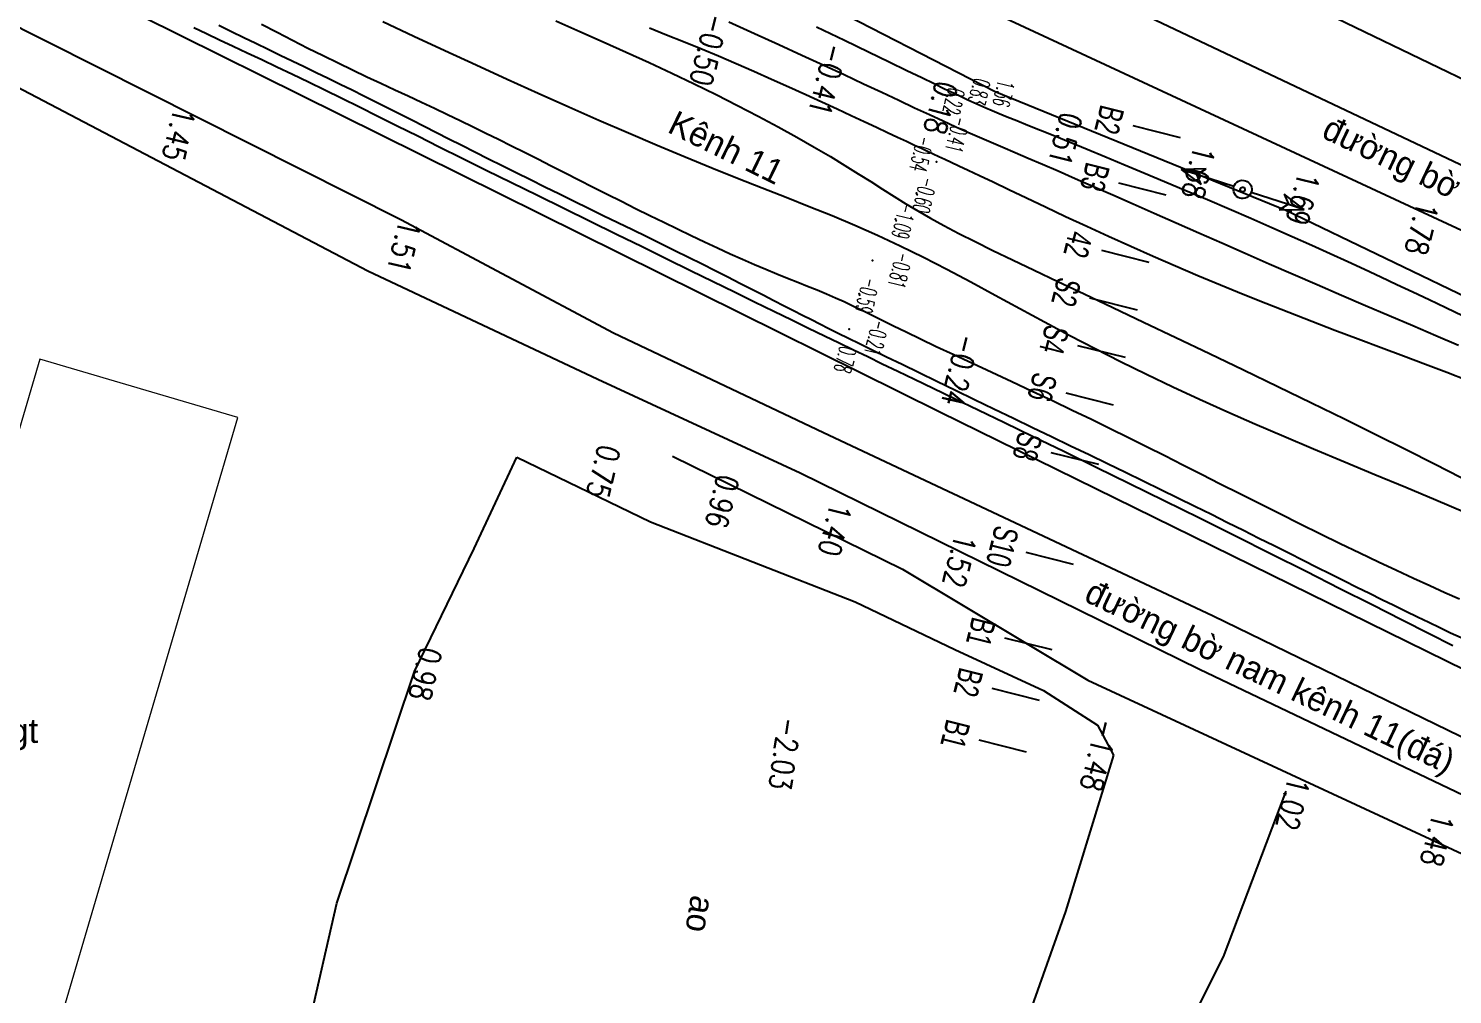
# Model space of a CAD drawing. Header units: metres. Extents: x 583412 to 583840, y 1186334 to 1187497.
# Drawn here: x 583668 to 583726.1, y 1187316.8 to 1187356.2 of the extents above; entities that cross this region are included whole.
import ezdxf
from ezdxf.enums import TextEntityAlignment as Align

# ---------------------------------------------------------------- set-up
doc = ezdxf.new("R2010")
doc.units = ezdxf.units.M
doc.header["$MEASUREMENT"] = 0
doc.layers.get('0').update_dxf_attribs({"lineweight": 35})
for name, color, linetype in [('$For$Printing$', 7, 'Continuous'), ('1111DONG MUC', 2, 'Continuous'), ('cao do binh do', 4, 'Continuous'), ('CaoDoTN', 2, 'Continuous'), ('DienHaThe-KHKS', 7, 'Continuous'), ('Docao', 22, 'Continuous'), ('KS.leduongdat', 36, 'Continuous'), ('KS.raoxay', 2, 'TUONG-KHKS'), ('ks.text ks', 7, 'Continuous'), ('KS_muong ao', 4, 'TALUYPHAI-KHKS'), ('TENCOCTUYEN', 1, 'Continuous'), ('TEXT NHA', 5, 'Continuous')]:
    doc.layers.add(name, color=color, linetype=linetype)
doc.layers.add('1.KS.NHA', color=225, linetype='Continuous', lineweight=13)
doc.styles.add('ChuSo', font='vnsimple.shx')
doc.styles.add('KT3', font='VHARIALN.TTF', dxfattribs={"width": 0.8, "height": 1.5})
doc.styles.get("Standard").update_dxf_attribs({"font": 'arial.ttf'})
doc.styles.add('TENSONG', font='VAPTIMI.TTF')
doc.linetypes.add('TALUYPHAI-KHKS', pattern='A,5,[130,ltypeshp,S=5,R=0,X=0,Y=-5],10,[130,ltypeshp,S=5,R=0,X=0,Y=-5],10,[130,ltypeshp,S=10,R=0,X=0,Y=-10],5', length=30)
doc.linetypes.add('TALUYTRAI-KHKS', pattern='A,5,[130,ltypeshp,S=5,R=0,X=0,Y=5],10,[130,ltypeshp,S=5,R=0,X=0,Y=5],10,[130,ltypeshp,S=10,R=0,X=0,Y=10],5', length=30)
doc.linetypes.add('TUONG-KHKS', pattern='A,0.25,-0.1,[132,ltypeshp,S=0.1,R=0,X=-0.1,Y=0],-0.1,1', length=1.45)

# ---------------------------------------------------------------- blocks, each defined once
blk = doc.blocks.new('CDHT')
at = {"layer": 'DienHaThe-KHKS', "color": 6}
for p, q in [((-5.58, 1.11), (-8.8, 0)), ((-5.58, 1.11), (-8.8, 0)), ((-5.58, 1.11), (-8.8, 0)), ((-5.58, 1.11), (-8.8, 0)), ((-6.56, 0), (-5.58, 1.11)), ((-6.56, 0), (-5.58, 1.11)), ((-6.56, 0), (-5.58, 1.11)), ((-6.56, 0), (-5.58, 1.11)), ((8.79, -0.01), (5.58, 1.1)), ((5.58, 1.1), (6.56, -0.01)), ((8.79, -0.01), (5.58, 1.1)), ((5.58, 1.1), (6.56, -0.01)), ((8.79, -0.01), (5.58, 1.1)), ((5.58, 1.1), (6.56, -0.01)), ((8.79, -0.01), (5.58, 1.1)), ((5.58, 1.1), (6.56, -0.01)), ((-8.8, 0), (-5.58, -1.11)), ((-6.56, 0), (-8.8, 0)), ((-8.8, 0), (-5.58, -1.11)), ((-6.56, 0), (-8.8, 0)), ((-8.8, 0), (-5.58, -1.11)), ((-6.56, 0), (-8.8, 0)), ((-8.8, 0), (-5.58, -1.11)), ((-6.56, 0), (-8.8, 0)), ((-1.25, 0), (-6.56, 0)), ((-5.58, -1.11), (-6.56, 0)), ((-1.25, 0), (-6.56, 0)), ((-5.58, -1.11), (-6.56, 0)), ((-1.25, 0), (-6.56, 0)), ((-5.58, -1.11), (-6.56, 0)), ((-1.25, 0), (-6.56, 0)), ((-5.58, -1.11), (-6.56, 0)), ((1.25, -0.01), (6.56, -0.01)), ((1.25, -0.01), (6.56, -0.01)), ((1.25, -0.01), (6.56, -0.01)), ((1.25, -0.01), (6.56, -0.01)), ((6.56, -0.01), (5.58, -1.12)), ((5.58, -1.12), (8.79, -0.01)), ((6.56, -0.01), (5.58, -1.12)), ((5.58, -1.12), (8.79, -0.01)), ((6.56, -0.01), (5.58, -1.12)), ((5.58, -1.12), (8.79, -0.01)), ((6.56, -0.01), (5.58, -1.12)), ((5.58, -1.12), (8.79, -0.01)), ((6.56, -0.01), (8.79, -0.01)), ((6.56, -0.01), (8.79, -0.01)), ((6.56, -0.01), (8.79, -0.01)), ((6.56, -0.01), (8.79, -0.01))]:
    blk.add_line(p, q, dxfattribs=at)
for major_axis in [(0.883, 0.883), (0.883, 0.883), (0.883, 0.883), (0.883, 0.883), (0.883, 0.883), (0.883, 0.883), (0.883, 0.883), (0.883, 0.883), (-0.226, 0.226), (-0.226, 0.226), (-0.226, 0.226), (-0.226, 0.226), (-0.226, 0.226), (-0.226, 0.226), (-0.226, 0.226), (-0.226, 0.226)]:
    blk.add_ellipse((0, -0.01), major_axis=major_axis, ratio=1, dxfattribs=at)

msp = doc.modelspace()

# ---------------------------------------------------------------- linework, layer by layer
at = {"layer": '$For$Printing$', "color": 40}
for p, q in [((583683.735, 1187355.902), (583682.474, 1187356.493)), ((583689.535, 1187356.535), (583690.506, 1187356.104)), ((583697.643, 1187356.009), (583696.592, 1187356.488)), ((583675.779, 1187356.356), (583676.286, 1187356.106)), ((583676.286, 1187356.106), (583676.789, 1187355.861)), ((583685.003, 1187355.312), (583683.735, 1187355.902)), ((583690.506, 1187356.104), (583691.464, 1187355.679)), ((583698.639, 1187355.556), (583697.643, 1187356.009)), ((583676.789, 1187355.861), (583677.288, 1187355.619)), ((583677.288, 1187355.619), (583677.784, 1187355.379)), ((583677.784, 1187355.379), (583678.278, 1187355.141)), ((583686.275, 1187354.724), (583685.003, 1187355.312)), ((583691.464, 1187355.679), (583692.409, 1187355.258)), ((583699.581, 1187355.126), (583698.639, 1187355.556)), ((583678.278, 1187355.141), (583678.77, 1187354.904)), ((583678.77, 1187354.904), (583679.261, 1187354.668)), ((583692.409, 1187355.258), (583693.344, 1187354.834)), ((583693.344, 1187354.834), (583694.268, 1187354.405)), ((583700.471, 1187354.716), (583699.581, 1187355.126)), ((583679.261, 1187354.668), (583679.75, 1187354.431)), ((583679.75, 1187354.431), (583680.239, 1187354.195)), ((583680.239, 1187354.195), (583680.726, 1187353.957)), ((583687.545, 1187354.144), (583686.275, 1187354.724)), ((583694.268, 1187354.405), (583695.181, 1187353.967)), ((583701.309, 1187354.327), (583700.471, 1187354.716)), ((583702.098, 1187353.957), (583701.309, 1187354.327)), ((583680.726, 1187353.957), (583681.213, 1187353.719)), ((583681.213, 1187353.719), (583681.699, 1187353.478)), ((583688.809, 1187353.573), (583687.545, 1187354.144)), ((583690.06, 1187353.015), (583688.809, 1187353.573)), ((583695.181, 1187353.967), (583696.078, 1187353.525)), ((583702.839, 1187353.609), (583702.098, 1187353.957)), ((583703.533, 1187353.282), (583702.839, 1187353.609)), ((583681.699, 1187353.478), (583682.186, 1187353.236)), ((583682.186, 1187353.236), (583682.672, 1187352.992)), ((583682.672, 1187352.992), (583683.16, 1187352.745)), ((583691.291, 1187352.473), (583690.06, 1187353.015)), ((583696.078, 1187353.525), (583696.952, 1187353.08)), ((583696.952, 1187353.08), (583697.796, 1187352.64)), ((583704.18, 1187352.977), (583703.533, 1187353.282)), ((583683.16, 1187352.745), (583683.652, 1187352.495)), ((583683.652, 1187352.495), (583684.149, 1187352.242)), ((583692.498, 1187351.95), (583691.291, 1187352.473)), ((583697.796, 1187352.64), (583698.604, 1187352.207)), ((583704.783, 1187352.695), (583704.18, 1187352.977)), ((583705.343, 1187352.437), (583704.783, 1187352.695)), ((583705.863, 1187352.201), (583705.343, 1187352.437)), ((583684.149, 1187352.242), (583684.654, 1187351.984)), ((583684.654, 1187351.984), (583685.167, 1187351.723)), ((583693.673, 1187351.448), (583692.498, 1187351.95)), ((583698.604, 1187352.207), (583699.368, 1187351.786)), ((583706.354, 1187351.983), (583705.863, 1187352.201)), ((583706.828, 1187351.776), (583706.354, 1187351.983)), ((583685.167, 1187351.723), (583685.691, 1187351.457)), ((583685.691, 1187351.457), (583686.227, 1187351.185)), ((583694.811, 1187350.972), (583693.673, 1187351.448)), ((583699.368, 1187351.786), (583700.082, 1187351.381)), ((583700.082, 1187351.381), (583700.739, 1187350.997)), ((583707.299, 1187351.573), (583706.828, 1187351.776)), ((583707.778, 1187351.367), (583707.299, 1187351.573)), ((583708.28, 1187351.153), (583707.778, 1187351.367)), ((583686.227, 1187351.185), (583686.777, 1187350.909)), ((583686.777, 1187350.909), (583687.339, 1187350.628)), ((583695.905, 1187350.524), (583694.811, 1187350.972)), ((583700.739, 1187350.997), (583701.336, 1187350.637)), ((583708.815, 1187350.924), (583708.28, 1187351.153)), ((583709.398, 1187350.674), (583708.815, 1187350.924)), ((583710.037, 1187350.396), (583709.398, 1187350.674)), ((583687.339, 1187350.628), (583687.912, 1187350.344)), ((583687.912, 1187350.344), (583688.493, 1187350.056)), ((583696.953, 1187350.105), (583695.905, 1187350.524)), ((583697.959, 1187349.709), (583696.953, 1187350.105)), ((583701.336, 1187350.637), (583701.881, 1187350.299)), ((583701.881, 1187350.299), (583702.39, 1187349.977)), ((583710.732, 1187350.093), (583710.037, 1187350.396)), ((583711.477, 1187349.766), (583710.732, 1187350.093)), ((583688.493, 1187350.056), (583689.082, 1187349.766)), ((583689.082, 1187349.766), (583689.676, 1187349.474)), ((583698.932, 1187349.328), (583697.959, 1187349.709)), ((583702.39, 1187349.977), (583702.873, 1187349.668)), ((583702.873, 1187349.668), (583703.345, 1187349.369)), ((583712.267, 1187349.419), (583711.477, 1187349.766)), ((583689.676, 1187349.474), (583690.273, 1187349.182)), ((583690.273, 1187349.182), (583690.871, 1187348.89)), ((583699.88, 1187348.952), (583698.932, 1187349.328)), ((583700.812, 1187348.575), (583699.88, 1187348.952)), ((583703.345, 1187349.369), (583703.819, 1187349.074)), ((583703.819, 1187349.074), (583704.307, 1187348.78)), ((583713.097, 1187349.053), (583712.267, 1187349.419)), ((583713.962, 1187348.672), (583713.097, 1187349.053)), ((583690.871, 1187348.89), (583691.469, 1187348.598)), ((583691.469, 1187348.598), (583692.065, 1187348.308)), ((583701.736, 1187348.187), (583700.812, 1187348.575)), ((583704.307, 1187348.78), (583704.823, 1187348.484)), ((583704.823, 1187348.484), (583705.379, 1187348.18)), ((583714.858, 1187348.277), (583713.962, 1187348.672)), ((583692.065, 1187348.308), (583692.658, 1187348.02)), ((583692.658, 1187348.02), (583693.245, 1187347.734)), ((583702.66, 1187347.78), (583701.736, 1187348.187)), ((583703.592, 1187347.347), (583702.66, 1187347.78)), ((583705.379, 1187348.18), (583705.984, 1187347.863)), ((583705.984, 1187347.863), (583706.645, 1187347.528)), ((583715.78, 1187347.871), (583714.858, 1187348.277)), ((583716.722, 1187347.457), (583715.78, 1187347.871)), ((583693.245, 1187347.734), (583693.824, 1187347.451)), ((583693.824, 1187347.451), (583694.394, 1187347.17)), ((583694.394, 1187347.17), (583694.954, 1187346.894)), ((583704.539, 1187346.88), (583703.592, 1187347.347)), ((583706.645, 1187347.528), (583707.373, 1187347.17)), ((583707.373, 1187347.17), (583708.173, 1187346.782)), ((583717.681, 1187347.037), (583716.722, 1187347.457)), ((583694.954, 1187346.894), (583695.501, 1187346.621)), ((583695.501, 1187346.621), (583696.033, 1187346.354)), ((583705.501, 1187346.384), (583704.539, 1187346.88)), ((583708.173, 1187346.782), (583709.056, 1187346.361)), ((583718.653, 1187346.612), (583717.681, 1187347.037)), ((583719.633, 1187346.185), (583718.653, 1187346.612)), ((583696.033, 1187346.354), (583696.55, 1187346.091)), ((583696.55, 1187346.091), (583697.05, 1187345.836)), ((583706.478, 1187345.866), (583705.501, 1187346.384)), ((583709.056, 1187346.361), (583710.028, 1187345.899)), ((583720.617, 1187345.757), (583719.633, 1187346.185)), ((583697.05, 1187345.836), (583697.53, 1187345.59)), ((583697.53, 1187345.59), (583697.991, 1187345.353)), ((583707.469, 1187345.33), (583706.478, 1187345.866)), ((583710.028, 1187345.899), (583711.098, 1187345.392)), ((583721.602, 1187345.331), (583720.617, 1187345.757)), ((583697.991, 1187345.353), (583698.431, 1187345.126)), ((583698.431, 1187345.126), (583698.847, 1187344.911)), ((583698.847, 1187344.911), (583699.239, 1187344.71)), ((583708.472, 1187344.784), (583707.469, 1187345.33)), ((583711.098, 1187345.392), (583712.27, 1187344.837)), ((583722.582, 1187344.909), (583721.602, 1187345.331)), ((583723.554, 1187344.492), (583722.582, 1187344.909)), ((583699.239, 1187344.71), (583699.608, 1187344.522)), ((583699.608, 1187344.522), (583699.963, 1187344.342)), ((583699.963, 1187344.342), (583700.315, 1187344.165)), ((583709.487, 1187344.234), (583708.472, 1187344.784)), ((583712.27, 1187344.837), (583713.528, 1187344.24)), ((583724.515, 1187344.083), (583723.554, 1187344.492)), ((583700.315, 1187344.165), (583700.677, 1187343.985)), ((583700.677, 1187343.985), (583701.06, 1187343.796)), ((583701.06, 1187343.796), (583701.476, 1187343.591)), ((583710.512, 1187343.685), (583709.487, 1187344.234)), ((583711.547, 1187343.144), (583710.512, 1187343.685)), ((583713.528, 1187344.24), (583714.851, 1187343.61)), ((583725.458, 1187343.683), (583724.515, 1187344.083)), ((583726.379, 1187343.293), (583725.458, 1187343.683)), ((583701.476, 1187343.591), (583701.936, 1187343.366)), ((583701.936, 1187343.366), (583702.453, 1187343.113)), ((583702.453, 1187343.113), (583703.034, 1187342.83)), ((583712.591, 1187342.616), (583711.547, 1187343.144)), ((583714.851, 1187343.61), (583716.219, 1187342.957)), ((583703.034, 1187342.83), (583703.674, 1187342.518)), ((583703.674, 1187342.518), (583704.363, 1187342.183)), ((583713.647, 1187342.099), (583712.591, 1187342.616)), ((583716.219, 1187342.957), (583717.611, 1187342.289)), ((583704.363, 1187342.183), (583705.091, 1187341.829)), ((583714.72, 1187341.591), (583713.647, 1187342.099)), ((583717.611, 1187342.289), (583719.007, 1187341.615)), ((583705.091, 1187341.829), (583705.85, 1187341.461)), ((583705.85, 1187341.461), (583706.629, 1187341.083)), ((583715.813, 1187341.087), (583714.72, 1187341.591)), ((583719.007, 1187341.615), (583720.386, 1187340.946)), ((583706.629, 1187341.083), (583707.419, 1187340.701)), ((583716.93, 1187340.585), (583715.813, 1187341.087)), ((583720.386, 1187340.946), (583721.728, 1187340.288)), ((583707.419, 1187340.701), (583708.211, 1187340.319)), ((583708.211, 1187340.319), (583708.996, 1187339.941)), ((583718.075, 1187340.081), (583716.93, 1187340.585)), ((583721.728, 1187340.288), (583723.016, 1187339.652)), ((583708.996, 1187339.941), (583709.774, 1187339.567)), ((583719.251, 1187339.574), (583718.075, 1187340.081)), ((583723.016, 1187339.652), (583724.242, 1187339.039)), ((583709.774, 1187339.567), (583710.542, 1187339.197)), ((583710.542, 1187339.197), (583711.301, 1187338.832)), ((583720.463, 1187339.059), (583719.251, 1187339.574)), ((583721.71, 1187338.536), (583720.463, 1187339.059)), ((583724.242, 1187339.039), (583725.404, 1187338.452)), ((583711.301, 1187338.832), (583712.049, 1187338.472)), ((583712.049, 1187338.472), (583712.787, 1187338.115)), ((583722.974, 1187338.008), (583721.71, 1187338.536)), ((583725.404, 1187338.452), (583726.498, 1187337.893)), ((583712.787, 1187338.115), (583713.514, 1187337.763)), ((583724.231, 1187337.484), (583722.974, 1187338.008)), ((583713.514, 1187337.763), (583714.228, 1187337.415)), ((583714.228, 1187337.415), (583714.931, 1187337.07)), ((583725.461, 1187336.968), (583724.231, 1187337.484)), ((583714.931, 1187337.07), (583715.62, 1187336.731)), ((583715.62, 1187336.731), (583716.295, 1187336.396)), ((583726.639, 1187336.468), (583725.461, 1187336.968)), ((583716.295, 1187336.396), (583716.957, 1187336.067)), ((583716.957, 1187336.067), (583717.604, 1187335.744)), ((583717.604, 1187335.744), (583718.237, 1187335.428)), ((583718.237, 1187335.428), (583718.853, 1187335.119)), ((583718.853, 1187335.119), (583719.454, 1187334.818)), ((583719.454, 1187334.818), (583720.038, 1187334.524)), ((583720.038, 1187334.524), (583720.607, 1187334.239)), ((583720.607, 1187334.239), (583721.161, 1187333.962)), ((583721.161, 1187333.962), (583721.702, 1187333.692)), ((583721.702, 1187333.692), (583722.229, 1187333.429)), ((583722.229, 1187333.429), (583722.745, 1187333.174)), ((583722.745, 1187333.174), (583723.25, 1187332.924)), ((583723.25, 1187332.924), (583723.744, 1187332.682)), ((583723.744, 1187332.682), (583724.23, 1187332.445)), ((583724.23, 1187332.445), (583724.705, 1187332.215)), ((583724.705, 1187332.215), (583725.17, 1187331.991)), ((583725.17, 1187331.991), (583725.623, 1187331.774)), ((583725.623, 1187331.774), (583726.064, 1187331.565)), ((583726.064, 1187331.565), (583726.492, 1187331.362))]:
    msp.add_line(p, q, dxfattribs=at)
at = {"layer": '$For$Printing$', "color": 252}
for p, q in [((583674.755, 1187356.262), (583675.267, 1187356.017)), ((583675.267, 1187356.017), (583675.8, 1187355.765)), ((583677.516, 1187356.404), (583678.149, 1187356.073)), ((583678.149, 1187356.073), (583678.783, 1187355.746)), ((583694.055, 1187355.956), (583693.36, 1187356.235)), ((583694.749, 1187355.678), (583694.055, 1187355.956)), ((583701.317, 1187355.732), (583700.177, 1187356.279)), ((583675.8, 1187355.765), (583676.354, 1187355.504)), ((583676.354, 1187355.504), (583676.93, 1187355.234)), ((583678.783, 1187355.746), (583679.412, 1187355.426)), ((583679.412, 1187355.426), (583680.032, 1187355.116)), ((583695.451, 1187355.392), (583694.749, 1187355.678)), ((583696.167, 1187355.093), (583695.451, 1187355.392)), ((583702.303, 1187355.257), (583701.317, 1187355.732)), ((583676.93, 1187355.234), (583677.525, 1187354.955)), ((583677.525, 1187354.955), (583678.141, 1187354.665)), ((583680.032, 1187355.116), (583680.64, 1187354.818)), ((583680.64, 1187354.818), (583681.235, 1187354.532)), ((583696.893, 1187354.783), (583696.167, 1187355.093)), ((583697.619, 1187354.466), (583696.893, 1187354.783)), ((583703.147, 1187354.85), (583702.303, 1187355.257)), ((583703.863, 1187354.502), (583703.147, 1187354.85)), ((583678.141, 1187354.665), (583678.775, 1187354.363)), ((583678.775, 1187354.363), (583679.427, 1187354.05)), ((583681.235, 1187354.532), (583681.818, 1187354.256)), ((583681.818, 1187354.256), (583682.391, 1187353.988)), ((583698.34, 1187354.146), (583697.619, 1187354.466)), ((583699.048, 1187353.828), (583698.34, 1187354.146)), ((583704.468, 1187354.208), (583703.863, 1187354.502)), ((583704.977, 1187353.961), (583704.468, 1187354.208)), ((583679.427, 1187354.05), (583680.099, 1187353.723)), ((583680.099, 1187353.723), (583680.793, 1187353.382)), ((583682.391, 1187353.988), (583682.952, 1187353.727)), ((583682.952, 1187353.727), (583683.504, 1187353.47)), ((583699.734, 1187353.517), (583699.048, 1187353.828)), ((583705.404, 1187353.753), (583704.977, 1187353.961)), ((583705.764, 1187353.578), (583705.404, 1187353.753)), ((583706.074, 1187353.43), (583705.764, 1187353.578)), ((583680.793, 1187353.382), (583681.515, 1187353.025)), ((583681.515, 1187353.025), (583682.268, 1187352.65)), ((583683.504, 1187353.47), (583684.047, 1187353.218)), ((583684.047, 1187353.218), (583684.581, 1187352.967)), ((583700.391, 1187353.215), (583699.734, 1187353.517)), ((583701.012, 1187352.929), (583700.391, 1187353.215)), ((583706.347, 1187353.301), (583706.074, 1187353.43)), ((583706.598, 1187353.186), (583706.347, 1187353.301)), ((583706.838, 1187353.079), (583706.598, 1187353.186)), ((583707.082, 1187352.974), (583706.838, 1187353.079)), ((583682.268, 1187352.65), (583683.06, 1187352.255)), ((583684.581, 1187352.967), (583685.109, 1187352.717)), ((583685.109, 1187352.717), (583685.631, 1187352.466)), ((583685.631, 1187352.466), (583686.15, 1187352.214)), ((583701.59, 1187352.661), (583701.012, 1187352.929)), ((583702.125, 1187352.412), (583701.59, 1187352.661)), ((583702.617, 1187352.183), (583702.125, 1187352.412)), ((583707.342, 1187352.864), (583707.082, 1187352.974)), ((583707.632, 1187352.745), (583707.342, 1187352.864)), ((583707.964, 1187352.609), (583707.632, 1187352.745)), ((583708.352, 1187352.452), (583707.964, 1187352.609)), ((583708.805, 1187352.269), (583708.352, 1187352.452)), ((583683.06, 1187352.255), (583683.893, 1187351.839)), ((583683.893, 1187351.839), (583684.772, 1187351.4)), ((583686.15, 1187352.214), (583686.669, 1187351.959)), ((583686.669, 1187351.959), (583687.19, 1187351.701)), ((583703.067, 1187351.972), (583702.617, 1187352.183)), ((583703.475, 1187351.78), (583703.067, 1187351.972)), ((583709.322, 1187352.059), (583708.805, 1187352.269)), ((583709.9, 1187351.824), (583709.322, 1187352.059)), ((583710.533, 1187351.565), (583709.9, 1187351.824)), ((583684.772, 1187351.4), (583685.704, 1187350.936)), ((583687.19, 1187351.701), (583687.716, 1187351.439)), ((583687.716, 1187351.439), (583688.249, 1187351.172)), ((583703.843, 1187351.608), (583703.475, 1187351.78)), ((583704.171, 1187351.454), (583703.843, 1187351.608)), ((583704.459, 1187351.32), (583704.171, 1187351.454)), ((583704.711, 1187351.203), (583704.459, 1187351.32)), ((583711.218, 1187351.285), (583710.533, 1187351.565)), ((583711.949, 1187350.983), (583711.218, 1187351.285)), ((583685.704, 1187350.936), (583686.689, 1187350.448)), ((583688.249, 1187351.172), (583688.791, 1187350.899)), ((583688.791, 1187350.899), (583689.344, 1187350.619)), ((583704.942, 1187351.097), (583704.711, 1187351.203)), ((583705.168, 1187350.993), (583704.942, 1187351.097)), ((583705.407, 1187350.883), (583705.168, 1187350.993)), ((583705.676, 1187350.758), (583705.407, 1187350.883)), ((583705.991, 1187350.611), (583705.676, 1187350.758)), ((583712.723, 1187350.663), (583711.949, 1187350.983)), ((583713.536, 1187350.324), (583712.723, 1187350.663)), ((583686.689, 1187350.448), (583687.717, 1187349.94)), ((583689.344, 1187350.619), (583689.906, 1187350.334)), ((583689.906, 1187350.334), (583690.477, 1187350.045)), ((583706.371, 1187350.431), (583705.991, 1187350.611)), ((583706.832, 1187350.212), (583706.371, 1187350.431)), ((583707.386, 1187349.948), (583706.832, 1187350.212)), ((583714.382, 1187349.969), (583713.536, 1187350.324)), ((583687.717, 1187349.94), (583688.776, 1187349.418)), ((583690.477, 1187350.045), (583691.052, 1187349.754)), ((583691.052, 1187349.754), (583691.631, 1187349.462)), ((583708.026, 1187349.642), (583707.386, 1187349.948)), ((583708.741, 1187349.301), (583708.026, 1187349.642)), ((583715.251, 1187349.602), (583714.382, 1187349.969)), ((583716.134, 1187349.226), (583715.251, 1187349.602)), ((583688.776, 1187349.418), (583689.852, 1187348.889)), ((583691.631, 1187349.462), (583692.211, 1187349.171)), ((583692.211, 1187349.171), (583692.789, 1187348.882)), ((583709.518, 1187348.933), (583708.741, 1187349.301)), ((583710.345, 1187348.544), (583709.518, 1187348.933)), ((583717.021, 1187348.846), (583716.134, 1187349.226)), ((583689.852, 1187348.889), (583690.932, 1187348.359)), ((583690.932, 1187348.359), (583692.003, 1187347.833)), ((583692.789, 1187348.882), (583693.365, 1187348.596)), ((583693.365, 1187348.596), (583693.935, 1187348.315)), ((583711.21, 1187348.142), (583710.345, 1187348.544)), ((583717.9, 1187348.467), (583717.021, 1187348.846)), ((583718.763, 1187348.091), (583717.9, 1187348.467)), ((583692.003, 1187347.833), (583693.051, 1187347.32)), ((583693.935, 1187348.315), (583694.498, 1187348.041)), ((583694.498, 1187348.041), (583695.053, 1187347.774)), ((583695.053, 1187347.774), (583695.597, 1187347.516)), ((583712.102, 1187347.733), (583711.21, 1187348.142)), ((583719.598, 1187347.724), (583718.763, 1187348.091)), ((583693.051, 1187347.32), (583694.065, 1187346.824)), ((583695.597, 1187347.516), (583696.129, 1187347.267)), ((583696.129, 1187347.267), (583696.647, 1187347.03)), ((583713.007, 1187347.324), (583712.102, 1187347.733)), ((583713.917, 1187346.92), (583713.007, 1187347.324)), ((583720.395, 1187347.369), (583719.598, 1187347.724)), ((583721.148, 1187347.03), (583720.395, 1187347.369)), ((583694.065, 1187346.824), (583695.032, 1187346.35)), ((583696.647, 1187347.03), (583697.15, 1187346.805)), ((583697.15, 1187346.805), (583697.636, 1187346.594)), ((583697.636, 1187346.594), (583698.104, 1187346.397)), ((583714.83, 1187346.523), (583713.917, 1187346.92)), ((583721.862, 1187346.704), (583721.148, 1187347.03)), ((583722.547, 1187346.387), (583721.862, 1187346.704)), ((583695.032, 1187346.35), (583695.951, 1187345.901)), ((583698.104, 1187346.397), (583698.554, 1187346.213)), ((583698.554, 1187346.213), (583698.987, 1187346.038)), ((583698.987, 1187346.038), (583699.405, 1187345.872)), ((583715.746, 1187346.133), (583714.83, 1187346.523)), ((583716.666, 1187345.748), (583715.746, 1187346.133)), ((583723.212, 1187346.076), (583722.547, 1187346.387)), ((583723.868, 1187345.768), (583723.212, 1187346.076)), ((583695.951, 1187345.901), (583696.823, 1187345.475)), ((583696.823, 1187345.475), (583697.649, 1187345.072)), ((583699.405, 1187345.872), (583699.809, 1187345.711)), ((583699.809, 1187345.711), (583700.199, 1187345.553)), ((583700.199, 1187345.553), (583700.577, 1187345.396)), ((583717.59, 1187345.369), (583716.666, 1187345.748)), ((583724.522, 1187345.458), (583723.868, 1187345.768)), ((583725.186, 1187345.144), (583724.522, 1187345.458)), ((583697.649, 1187345.072), (583698.429, 1187344.692)), ((583700.577, 1187345.396), (583700.945, 1187345.238)), ((583700.945, 1187345.238), (583701.304, 1187345.076)), ((583701.304, 1187345.076), (583701.663, 1187344.907)), ((583701.663, 1187344.907), (583702.033, 1187344.727)), ((583718.519, 1187344.996), (583717.59, 1187345.369)), ((583719.454, 1187344.627), (583718.519, 1187344.996)), ((583725.867, 1187344.821), (583725.186, 1187345.144)), ((583698.429, 1187344.692), (583699.163, 1187344.334)), ((583699.163, 1187344.334), (583699.853, 1187343.999)), ((583702.033, 1187344.727), (583702.425, 1187344.534)), ((583702.425, 1187344.534), (583702.849, 1187344.324)), ((583702.849, 1187344.324), (583703.314, 1187344.094)), ((583720.394, 1187344.262), (583719.454, 1187344.627)), ((583721.34, 1187343.902), (583720.394, 1187344.262)), ((583726.573, 1187344.487), (583725.867, 1187344.821)), ((583699.853, 1187343.999), (583700.498, 1187343.685)), ((583700.498, 1187343.685), (583701.103, 1187343.392)), ((583703.314, 1187344.094), (583703.833, 1187343.84)), ((583703.833, 1187343.84), (583704.414, 1187343.56)), ((583722.285, 1187343.547), (583721.34, 1187343.902)), ((583701.103, 1187343.392), (583701.685, 1187343.11)), ((583701.685, 1187343.11), (583702.263, 1187342.831)), ((583704.414, 1187343.56), (583705.066, 1187343.252)), ((583705.066, 1187343.252), (583705.778, 1187342.918)), ((583723.222, 1187343.197), (583722.285, 1187343.547)), ((583724.144, 1187342.852), (583723.222, 1187343.197)), ((583702.263, 1187342.831), (583702.858, 1187342.544)), ((583702.858, 1187342.544), (583703.489, 1187342.24)), ((583705.778, 1187342.918), (583706.538, 1187342.564)), ((583706.538, 1187342.564), (583707.333, 1187342.194)), ((583725.042, 1187342.513), (583724.144, 1187342.852)), ((583703.489, 1187342.24), (583704.177, 1187341.909)), ((583707.333, 1187342.194), (583708.151, 1187341.813)), ((583725.909, 1187342.181), (583725.042, 1187342.513)), ((583726.739, 1187341.856), (583725.909, 1187342.181)), ((583704.177, 1187341.909), (583704.942, 1187341.541)), ((583704.942, 1187341.541), (583705.803, 1187341.126)), ((583708.151, 1187341.813), (583708.979, 1187341.426)), ((583708.979, 1187341.426), (583709.805, 1187341.038)), ((583705.803, 1187341.126), (583706.776, 1187340.658)), ((583709.805, 1187341.038), (583710.614, 1187340.653)), ((583706.776, 1187340.658), (583707.853, 1187340.138)), ((583710.614, 1187340.653), (583711.399, 1187340.275)), ((583711.399, 1187340.275), (583712.162, 1187339.903)), ((583707.853, 1187340.138), (583709.022, 1187339.573)), ((583712.162, 1187339.903), (583712.91, 1187339.534)), ((583709.022, 1187339.573), (583710.271, 1187338.968)), ((583712.91, 1187339.534), (583713.65, 1187339.165)), ((583713.65, 1187339.165), (583714.389, 1187338.795)), ((583710.271, 1187338.968), (583711.587, 1187338.327)), ((583714.389, 1187338.795), (583715.132, 1187338.42)), ((583711.587, 1187338.327), (583712.958, 1187337.656)), ((583715.132, 1187338.42), (583715.888, 1187338.038)), ((583715.888, 1187338.038), (583716.661, 1187337.647)), ((583712.958, 1187337.656), (583714.372, 1187336.961)), ((583716.661, 1187337.647), (583717.458, 1187337.245)), ((583714.372, 1187336.961), (583715.817, 1187336.247)), ((583717.458, 1187337.245), (583718.272, 1187336.836)), ((583718.272, 1187336.836), (583719.097, 1187336.423)), ((583715.817, 1187336.247), (583717.278, 1187335.519)), ((583719.097, 1187336.423), (583719.925, 1187336.01)), ((583719.925, 1187336.01), (583720.748, 1187335.604)), ((583720.748, 1187335.604), (583721.56, 1187335.206)), ((583717.278, 1187335.519), (583718.734, 1187334.79)), ((583721.56, 1187335.206), (583722.352, 1187334.822)), ((583718.734, 1187334.79), (583720.165, 1187334.071)), ((583722.352, 1187334.822), (583723.118, 1187334.457)), ((583723.118, 1187334.457), (583723.85, 1187334.112)), ((583720.165, 1187334.071), (583721.547, 1187333.373)), ((583723.85, 1187334.112), (583724.548, 1187333.79)), ((583721.547, 1187333.373), (583722.859, 1187332.71)), ((583724.548, 1187333.79), (583725.209, 1187333.49)), ((583725.209, 1187333.49), (583725.834, 1187333.211)), ((583722.859, 1187332.71), (583724.079, 1187332.093)), ((583725.834, 1187333.211), (583726.42, 1187332.953)), ((583724.079, 1187332.093), (583725.184, 1187331.533)), ((583725.184, 1187331.533), (583726.152, 1187331.044))]:
    msp.add_line(p, q, dxfattribs=at)
at = {"layer": '1.KS.NHA', "color": 225, "linetype": 'Continuous'}
for p, q in [((583668.46, 1187342.725), (583663.269, 1187325.065)), ((583676.542, 1187340.351), (583668.46, 1187342.725)), ((583671.351, 1187322.69), (583676.542, 1187340.351)), ((583668.011, 1187311.329), (583671.351, 1187322.69))]:
    msp.add_line(p, q, dxfattribs=at)
at = {"layer": '1111DONG MUC'}
for p in [(583705.078, 1187350.789), (583704.256, 1187349.5), (583703.4, 1187348.438), (583702.465, 1187346.749), (583701.91, 1187345.394), (583701.507, 1187343.954)]:
    msp.add_point(p, dxfattribs=at)
at = {"layer": 'KS.leduongdat'}
for p, q in [((583697.324, 1187364.483), (583736.197, 1187346.061)), ((583696.036, 1187362.171), (583735.036, 1187344.016)), ((583683.198, 1187348.409, 1.748), (583663.907, 1187358.127, 1.748)), ((583663.008, 1187356.214, 1.502), (583681.85, 1187346.338, 1.502)), ((583691.889, 1187343.79, 1.748), (583683.198, 1187348.409, 1.748)), ((583681.85, 1187346.338, 1.502), (583691.244, 1187341.918, 1.502)), ((583700.454, 1187339.721, 1.748), (583691.889, 1187343.79, 1.748)), ((583691.244, 1187341.918, 1.502), (583699.505, 1187338.092, 1.502)), ((583716.338, 1187332.258, 1.748), (583700.454, 1187339.721, 1.748)), ((583699.505, 1187338.092, 1.502), (583715.805, 1187330.083, 1.502)), ((583729.814, 1187325.695, 1.748), (583716.338, 1187332.258, 1.748)), ((583715.805, 1187330.083, 1.502), (583728.83, 1187323.864, 1.502))]:
    msp.add_line(p, q, dxfattribs=at)
at = {"layer": 'KS.raoxay', "color": 0, "ltscale": 2}
msp.add_line((583735.172, 1187349.986), (583689.671, 1187371.961), dxfattribs=at)
at = {"layer": 'KS_muong ao', "color": 125, "ltscale": 0.03}
for p, q in [((583678.012, 1187368.812), (583707.472, 1187353.648)), ((583705.212, 1187340.563), (583665.945, 1187360.036)), ((583707.472, 1187353.648), (583719.333, 1187348.815)), ((583719.333, 1187348.815), (583733.131, 1187342.15)), ((583730.409, 1187328.175), (583705.212, 1187340.563)), ((583686.191, 1187335.007), (583687.936, 1187338.734)), ((583687.936, 1187338.734), (583693.395, 1187336.095)), ((583694.288, 1187338.771, 1.398), (583703.687, 1187334.163, 1.398)), ((583693.395, 1187336.095), (583701.752, 1187332.827)), ((583683.761, 1187329.982), (583686.191, 1187335.007)), ((583703.687, 1187334.163, 1.398), (583711.247, 1187329.629, 1.398)), ((583701.752, 1187332.827), (583705.818, 1187330.883)), ((583705.818, 1187330.883), (583709.444, 1187329.21)), ((583680.593, 1187320.52), (583683.761, 1187329.982)), ((583709.444, 1187329.21), (583711.644, 1187327.796)), ((583711.247, 1187329.629, 1.398), (583728.66, 1187321.553, 1.398)), ((583711.644, 1187327.796), (583712.299, 1187326.562)), ((583712.299, 1187326.562), (583710.335, 1187320.192)), ((583679.275, 1187314.766), (583680.593, 1187320.52)), ((583710.335, 1187320.192), (583706.52, 1187309.424))]:
    msp.add_line(p, q, dxfattribs=at)
at = {"layer": 'KS_muong ao', "color": 125, "linetype": 'TALUYTRAI-KHKS', "ltscale": 0.03}
for p, q in [((583719.34, 1187325.094), (583716.781, 1187318.34)), ((583716.781, 1187318.34), (583714.186, 1187313.171))]:
    msp.add_line(p, q, dxfattribs=at)
at = {"layer": 'TENCOCTUYEN'}
for p, q in [((583715.037, 1187351.763), (583713.098, 1187352.25)), ((583714.451, 1187349.426), (583712.511, 1187349.912)), ((583713.761, 1187346.671), (583711.821, 1187347.157)), ((583713.274, 1187344.731), (583711.335, 1187345.217)), ((583712.788, 1187342.791), (583710.848, 1187343.277)), ((583712.302, 1187340.851), (583710.362, 1187341.337)), ((583711.694, 1187338.426), (583709.754, 1187338.912)), ((583710.673, 1187334.352), (583708.733, 1187334.838)), ((583709.797, 1187330.86), (583707.857, 1187331.346)), ((583709.282, 1187328.804), (583707.342, 1187329.29)), ((583708.751, 1187326.689), (583706.812, 1187327.175))]:
    msp.add_line(p, q, dxfattribs=at)

# ---------------------------------------------------------------- block references
at = {"xscale": 0.2999999999768068, "yscale": 0.3000000000465661, "zscale": 0.2999999999768068, "rotation": 342.0708542197868}
msp.add_blockref('CDHT', (583717.57, 1187349.658, 1.796), dxfattribs=at)

# ---------------------------------------------------------------- texts
at = {"layer": '1111DONG MUC', "style": 'ChuSo', "width": 0.5}
for s, p in [('0.22', (583705.437, 1187353.328, -0.408)), ('0.83', (583706.48, 1187353.715, -0.408)), ('1.36', (583707.472, 1187353.648, 1.358)), ('-0.41', (583705.588, 1187351.964, -0.408)), ('-0.54', (583704.127, 1187351.174)), ('-0.60', (583704.256, 1187349.5)), ('-1.09', (583703.4, 1187348.438)), ('-0.81', (583703.255, 1187346.427)), ('-0.59', (583701.91, 1187345.394)), ('-0.21', (583702.288, 1187343.671)), ('0.78', (583701.005, 1187342.782))]:
    msp.add_text(s, height=0.7, rotation=256.53544, dxfattribs=at).set_placement(p, align=Align.CENTER)
at = {"layer": 'cao do binh do', "color": 44, "style": 'ChuSo', "width": 0.8}
for s, p in [('1.45', (583673.699, 1187352, 1.451)), ('1.51', (583682.892, 1187347.426, 1.513)), ('-0.24', (583705.602, 1187342.382, -0.235)), ('0.98', (583683.761, 1187329.982, 0.984))]:
    msp.add_text(s, height=0.9, rotation=256.53544, dxfattribs=at).set_placement(p, align=Align.CENTER)
at = {"layer": 'CaoDoTN', "style": 'ChuSo', "width": 0.8}
for s, p in [('-0.50', (583695.346, 1187355.463)), ('-0.41', (583700.196, 1187354.247)), ('0.18', (583704.803, 1187353.092)), ('0.51', (583709.896, 1187351.815)), ('1.68', (583715.328, 1187350.453)), ('1.69', (583719.596, 1187349.383)), ('1.78', (583724.445, 1187348.168)), ('0.75', (583691.03, 1187338.245)), ('0.96', (583695.88, 1187337.03)), ('1.40', (583700.487, 1187335.875)), ('1.52', (583705.579, 1187334.598)), ('-1.48', (583711.284, 1187326.673)), ('1.02', (583719.189, 1187324.691)), ('1.48', (583725.077, 1187323.215))]:
    msp.add_text(s, height=0.9, rotation=255.9262, dxfattribs=at).set_placement(p, align=Align.CENTER)
at = {"layer": 'Docao', "color": 3, "style": 'ChuSo', "width": 0.8}
msp.add_text('-2.03', height=0.9, rotation=261.59629, dxfattribs=at).set_placement((583698.439, 1187326.693), align=Align.CENTER)
at = {"layer": 'ks.text ks', "style": 'TENSONG'}
for s, rotation, p in [('Keânh 11', 333.91425, (583696.276, 1187350.919)), ('ñöôøng bôø baéc keânh 11(ñaù)', 334.49223, (583727.979, 1187348.349)), ('ñöôøng bôø nam keânh 11(ñaù)', 334.49223, (583718.481, 1187329.332)), ('ao', 260.67169, (583694.935, 1187320.158))]:
    msp.add_text(s, height=1, rotation=rotation, dxfattribs=at).set_placement(p, align=Align.CENTER)
at = {"layer": 'TENCOCTUYEN', "style": 'KT3', "width": 0.8}
for s, p in [('B2', (583712.128, 1187352.493)), ('B3', (583711.541, 1187350.155)), ('42', (583710.851, 1187347.4)), ('S2', (583710.365, 1187345.46)), ('S4', (583709.878, 1187343.52)), ('S6', (583709.392, 1187341.58)), ('S8', (583708.784, 1187339.155)), ('S10', (583707.763, 1187335.082)), ('B1', (583706.887, 1187331.59)), ('B2', (583706.372, 1187329.533)), ('B1', (583705.842, 1187327.419))]:
    msp.add_text(s, height=1, rotation=255.92617, dxfattribs=at).set_placement(p, align=Align.MIDDLE_CENTER)
at = {"layer": 'TEXT NHA', "linetype": 'Continuous'}
msp.add_text('gt', height=1, dxfattribs=at).set_placement((583667.812, 1187327.416), align=Align.MIDDLE)

doc.saveas('drawing.dxf')
